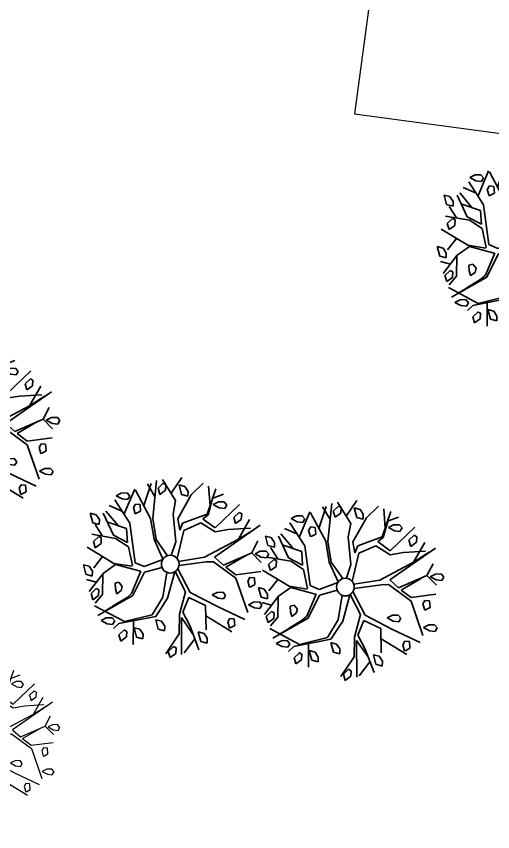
# Model space of a CAD drawing. Header units: millimetres. Extents: x -179928 to 528275, y -469666 to 511935.
# Drawn here: x 51827 to 59886, y 104230 to 118033 of the extents above; entities that cross this region are included whole.
import ezdxf

# ---------------------------------------------------------------- set-up
doc = ezdxf.new("R2010")
doc.units = ezdxf.units.MM
doc.layers.add('ad-Landscape', color=94, linetype='Continuous', lineweight=35)
doc.layers.add('ad-Parking', color=2, linetype='Continuous')

# ---------------------------------------------------------------- blocks, each defined once
blk = doc.blocks.new('zw$944D')
at = {"layer": 'ad-Parking', "ltscale": 5}
blk.add_lwpolyline([(0, 0), (6100, 0), (6100, 6100), (0, 6100)], close=True, dxfattribs=at)
blk = doc.blocks.new('zw$2786')
at = {"layer": 'ad-Parking', "ltscale": 5, "rotation": 352.3389705330779}
blk.add_blockref('zw$944D', (-122397, -231621), dxfattribs=at)
blk = doc.blocks.new("Plot's Boundary")
at = {"layer": 'ad-Parking', "ltscale": 5}
blk.add_blockref('zw$2786', (179944, 348002), dxfattribs=at)
blk = doc.blocks.new('QRFQ')
at = {"layer": 'ad-Landscape', "color": 30, "true_color": 0xf26722}
for p, q in [((260795.919, 1945731.729, 129.914), (260795.821, 1945731.709, 129.914)), ((260795.821, 1945731.709, 129.914), (260795.905, 1945731.63, 129.914)), ((260795.867, 1945731.367, 129.914), (260796.156, 1945731.735, 129.914)), ((260796.013, 1945731.704, 129.914), (260795.919, 1945731.729, 129.914)), ((260796.042, 1945731.642, 129.914), (260796.013, 1945731.704, 129.914)), ((260796.285, 1945731.184, 129.914), (260796.164, 1945731.715, 129.914)), ((260796.23, 1945731.426, 129.914), (260796.447, 1945731.753, 129.914)), ((260796.318, 1945731.174, 129.914), (260796.551, 1945731.776, 129.914)), ((260796.448, 1945731.531, 129.914), (260796.386, 1945731.761, 129.914)), ((260796.647, 1945731.702, 129.914), (260796.54, 1945731.643, 129.914)), ((260796.647, 1945731.702, 129.914), (260796.684, 1945731.667, 129.914)), ((260796.772, 1945731.364, 129.914), (260796.649, 1945731.77, 129.914)), ((260796.729, 1945731.504, 129.914), (260796.976, 1945731.714, 129.914)), ((260795.323, 1945731.538, 129.914), (260795.321, 1945731.371, 129.914)), ((260795.323, 1945731.538, 129.914), (260795.411, 1945731.487, 129.914)), ((260795.847, 1945731.432, 129.914), (260795.667, 1945731.577, 129.914)), ((260795.922, 1945731.201, 129.914), (260795.782, 1945731.644, 129.914)), ((260795.905, 1945731.63, 129.914), (260795.992, 1945731.594, 129.914)), ((260795.992, 1945731.594, 129.914), (260796.042, 1945731.642, 129.914)), ((260796.54, 1945731.643, 129.914), (260796.542, 1945731.535, 129.914)), ((260796.542, 1945731.535, 129.914), (260796.653, 1945731.578, 129.914)), ((260796.653, 1945731.578, 129.914), (260796.684, 1945731.667, 129.914)), ((260796.898, 1945731.604, 129.914), (260796.896, 1945731.437, 129.914)), ((260796.898, 1945731.604, 129.914), (260796.985, 1945731.553, 129.914)), ((260797.017, 1945731.459, 129.914), (260796.985, 1945731.553, 129.914)), ((260795.442, 1945731.392, 129.914), (260795.411, 1945731.487, 129.914)), ((260795.604, 1945731.078, 129.914), (260795.535, 1945731.48, 129.914)), ((260795.72, 1945731.211, 129.914), (260795.586, 1945731.503, 129.914)), ((260796.102, 1945731.485, 129.914), (260796.052, 1945731.437, 129.914)), ((260796.052, 1945731.437, 129.914), (260796.054, 1945731.328, 129.914)), ((260796.173, 1945731.458, 129.914), (260796.102, 1945731.485, 129.914)), ((260796.152, 1945731.348, 129.914), (260796.173, 1945731.458, 129.914)), ((260796.896, 1945731.437, 129.914), (260796.993, 1945731.38, 129.914)), ((260796.993, 1945731.38, 129.914), (260797.017, 1945731.459, 129.914)), ((260797.052, 1945731.389, 129.914), (260797.301, 1945731.525, 129.914)), ((260797.313, 1945731.133, 129.914), (260797.374, 1945731.456, 129.914)), ((260795.321, 1945731.371, 129.914), (260795.419, 1945731.314, 129.914)), ((260795.423, 1945731.108, 129.914), (260795.354, 1945731.33, 129.914)), ((260795.419, 1945731.314, 129.914), (260795.442, 1945731.392, 129.914)), ((260795.848, 1945731.124, 129.914), (260795.57, 1945731.312, 129.914)), ((260796.054, 1945731.328, 129.914), (260796.077, 1945731.33, 129.914)), ((260796.077, 1945731.33, 129.914), (260796.152, 1945731.348, 129.914)), ((260796.67, 1945731.155, 129.914), (260796.772, 1945731.364, 129.914)), ((260796.726, 1945731.056, 129.914), (260797.052, 1945731.389, 129.914)), ((260797.226, 1945731.006, 129.914), (260797.481, 1945731.38, 129.914)), ((260795.623, 1945731.013, 129.914), (260795.252, 1945731.188, 129.914)), ((260795.848, 1945731.124, 129.914), (260795.801, 1945730.896, 129.914)), ((260795.834, 1945730.529, 129.914), (260795.922, 1945731.201, 129.914)), ((260796.248, 1945730.828, 129.914), (260796.285, 1945731.184, 129.914)), ((260796.281, 1945730.818, 129.914), (260796.318, 1945731.174, 129.914)), ((260796.591, 1945730.693, 129.914), (260796.67, 1945731.155, 129.914)), ((260797.239, 1945730.989, 129.914), (260797.384, 1945731.234, 129.914)), ((260797.466, 1945731.152, 129.914), (260797.368, 1945731.132, 129.914)), ((260797.368, 1945731.132, 129.914), (260797.452, 1945731.053, 129.914)), ((260797.38, 1945731.238, 129.914), (260797.58, 1945731.256, 129.914)), ((260797.56, 1945731.128, 129.914), (260797.466, 1945731.152, 129.914)), ((260797.589, 1945731.065, 129.914), (260797.56, 1945731.128, 129.914)), ((260795.485, 1945730.612, 129.914), (260795.122, 1945730.996, 129.914)), ((260795.356, 1945731.119, 129.914), (260795.249, 1945731.06, 129.914)), ((260795.249, 1945731.06, 129.914), (260795.251, 1945730.952, 129.914)), ((260795.251, 1945730.952, 129.914), (260795.363, 1945730.994, 129.914)), ((260795.356, 1945731.119, 129.914), (260795.393, 1945731.084, 129.914)), ((260795.363, 1945730.994, 129.914), (260795.393, 1945731.084, 129.914)), ((260795.801, 1945730.896, 129.914), (260795.604, 1945731.078, 129.914)), ((260795.795, 1945730.82, 129.914), (260795.623, 1945731.013, 129.914)), ((260796.709, 1945730.865, 129.914), (260796.726, 1945731.056, 129.914)), ((260796.787, 1945730.966, 129.914), (260797.226, 1945731.006, 129.914)), ((260797.134, 1945730.949, 129.914), (260797.239, 1945730.989, 129.914)), ((260797.295, 1945730.745, 129.914), (260797.8, 1945731.019, 129.914)), ((260797.452, 1945731.053, 129.914), (260797.54, 1945731.017, 129.914)), ((260797.54, 1945731.017, 129.914), (260797.589, 1945731.065, 129.914)), ((260796.709, 1945730.865, 129.914), (260796.787, 1945730.966, 129.914)), ((260796.772, 1945730.842, 129.914), (260797.083, 1945730.889, 129.914)), ((260797.083, 1945730.889, 129.914), (260797.278, 1945730.679, 129.914)), ((260797.156, 1945730.919, 129.914), (260797.134, 1945730.949, 129.914)), ((260797.157, 1945730.918, 129.914), (260797.295, 1945730.745, 129.914)), ((260797.755, 1945730.89, 129.914), (260797.648, 1945730.832, 129.914)), ((260797.755, 1945730.89, 129.914), (260797.792, 1945730.855, 129.914)), ((260797.761, 1945730.766, 129.914), (260797.792, 1945730.855, 129.914)), ((260794.981, 1945730.726, 129.914), (260794.98, 1945730.558, 129.914)), ((260794.981, 1945730.726, 129.914), (260795.069, 1945730.675, 129.914)), ((260795.331, 1945730.775, 129.914), (260795.135, 1945730.628, 129.914)), ((260795.777, 1945730.496, 129.914), (260795.795, 1945730.82, 129.914)), ((260796.306, 1945730.466, 129.914), (260796.248, 1945730.828, 129.914)), ((260796.397, 1945730.5, 129.914), (260796.281, 1945730.818, 129.914)), ((260796.538, 1945730.411, 129.914), (260796.772, 1945730.842, 129.914)), ((260797.624, 1945730.454, 129.914), (260797.895, 1945730.725, 129.914)), ((260797.648, 1945730.832, 129.914), (260797.65, 1945730.723, 129.914)), ((260797.65, 1945730.723, 129.914), (260797.761, 1945730.766, 129.914)), ((260795.1, 1945730.58, 129.914), (260795.069, 1945730.675, 129.914)), ((260795.077, 1945730.502, 129.914), (260795.1, 1945730.58, 129.914)), ((260795.507, 1945730.585, 129.914), (260795.267, 1945730.497, 129.914)), ((260795.771, 1945730.486, 129.914), (260795.485, 1945730.612, 129.914)), ((260795.862, 1945730.379, 129.914), (260795.507, 1945730.585, 129.914)), ((260796.457, 1945730.489, 129.914), (260796.591, 1945730.693, 129.914)), ((260798.044, 1945730.585, 129.914), (260797.158, 1945730.269, 129.914)), ((260797.278, 1945730.679, 129.914), (260797.503, 1945730.656, 129.914)), ((260797.503, 1945730.656, 129.914), (260797.87, 1945730.58, 129.914)), ((260795.267, 1945730.497, 129.914), (260794.959, 1945730.261, 129.914)), ((260795.118, 1945730.383, 129.914), (260794.968, 1945730.47, 129.914)), ((260794.98, 1945730.558, 129.914), (260795.077, 1945730.502, 129.914)), ((260795.26, 1945730.495, 129.914), (260795.163, 1945730.156, 129.914)), ((260795.964, 1945730.427, 129.914), (260795.834, 1945730.529, 129.914)), ((260795.964, 1945730.427, 129.914), (260796.299, 1945730.459, 129.914)), ((260796.993, 1945730.311, 129.914), (260797.624, 1945730.454, 129.914)), ((260797.624, 1945730.454, 129.914), (260797.924, 1945730.547, 129.914)), ((260795.892, 1945730.363, 129.914), (260795.642, 1945730.044, 129.914)), ((260795.945, 1945730.332, 129.914), (260795.654, 1945730.005, 129.914)), ((260795.862, 1945730.38, 129.914), (260795.892, 1945730.363, 129.914)), ((260795.944, 1945730.331, 129.914), (260795.946, 1945730.331, 129.914)), ((260796.253, 1945730.333, 129.914), (260795.946, 1945730.331, 129.914)), ((260796.551, 1945730.359, 129.914), (260796.993, 1945730.311, 129.914)), ((260797.783, 1945730.174, 129.914), (260797.936, 1945730.34, 129.914)), ((260795.086, 1945730.28, 129.914), (260794.979, 1945730.222, 129.914)), ((260794.979, 1945730.222, 129.914), (260794.981, 1945730.113, 129.914)), ((260794.981, 1945730.113, 129.914), (260795.092, 1945730.156, 129.914)), ((260795.163, 1945730.156, 129.914), (260795.005, 1945730.047, 129.914)), ((260795.086, 1945730.28, 129.914), (260795.122, 1945730.245, 129.914)), ((260795.092, 1945730.156, 129.914), (260795.122, 1945730.245, 129.914)), ((260795.396, 1945730.189, 129.914), (260795.418, 1945730.284, 129.914)), ((260795.398, 1945730.105, 129.914), (260795.396, 1945730.189, 129.914)), ((260795.418, 1945730.284, 129.914), (260795.483, 1945730.282, 129.914)), ((260795.483, 1945730.282, 129.914), (260795.521, 1945730.2, 129.914)), ((260795.521, 1945730.2, 129.914), (260795.484, 1945730.138, 129.914)), ((260796.311, 1945730.231, 129.914), (260796.136, 1945729.845, 129.914)), ((260796.44, 1945730.205, 129.914), (260796.207, 1945729.804, 129.914)), ((260796.447, 1945730.207, 129.914), (260796.526, 1945729.833, 129.914)), ((260796.6, 1945729.8, 129.914), (260796.504, 1945730.241, 129.914)), ((260796.538, 1945730.288, 129.914), (260797.001, 1945730.227, 129.914)), ((260797.001, 1945730.227, 129.914), (260797.117, 1945730.199, 129.914)), ((260797.117, 1945730.199, 129.914), (260797.412, 1945729.827, 129.914)), ((260797.158, 1945730.269, 129.914), (260797.267, 1945730.099, 129.914)), ((260797.267, 1945730.099, 129.914), (260797.783, 1945730.174, 129.914)), ((260797.298, 1945730.054, 129.914), (260797.684, 1945730.159, 129.914)), ((260797.783, 1945730.174, 129.914), (260797.895, 1945729.975, 129.914)), ((260797.93, 1945730.162, 129.914), (260797.832, 1945730.142, 129.914)), ((260798.024, 1945730.138, 129.914), (260797.93, 1945730.162, 129.914)), ((260795.484, 1945730.138, 129.914), (260795.398, 1945730.105, 129.914)), ((260795.642, 1945730.044, 129.914), (260795.55, 1945729.998, 129.914)), ((260797.298, 1945730.054, 129.914), (260797.427, 1945729.886, 129.914)), ((260797.832, 1945730.142, 129.914), (260797.916, 1945730.063, 129.914)), ((260797.916, 1945730.063, 129.914), (260798.004, 1945730.028, 129.914)), ((260798.004, 1945730.028, 129.914), (260798.053, 1945730.076, 129.914)), ((260798.053, 1945730.076, 129.914), (260798.024, 1945730.138, 129.914)), ((260795.399, 1945729.617, 129.914), (260794.982, 1945730.007, 129.914)), ((260795.654, 1945730.005, 129.914), (260794.991, 1945729.834, 129.914)), ((260795.289, 1945729.92, 129.914), (260795.127, 1945729.874, 129.914)), ((260795.55, 1945729.998, 129.914), (260795.283, 1945729.921, 129.914)), ((260797.427, 1945729.886, 129.914), (260797.848, 1945729.829, 129.914)), ((260795.12, 1945729.757, 129.914), (260795.022, 1945729.737, 129.914)), ((260795.214, 1945729.733, 129.914), (260795.12, 1945729.757, 129.914)), ((260796.136, 1945729.845, 129.914), (260795.883, 1945729.604, 129.914)), ((260796.207, 1945729.804, 129.914), (260795.934, 1945729.561, 129.914)), ((260796.526, 1945729.833, 129.914), (260796.329, 1945729.492, 129.914)), ((260796.6, 1945729.8, 129.914), (260796.983, 1945729.447, 129.914)), ((260797.412, 1945729.827, 129.914), (260797.453, 1945729.214, 129.914)), ((260797.642, 1945729.778, 129.914), (260797.593, 1945729.73, 129.914)), ((260797.714, 1945729.752, 129.914), (260797.642, 1945729.778, 129.914)), ((260797.693, 1945729.641, 129.914), (260797.714, 1945729.752, 129.914)), ((260795.022, 1945729.737, 129.914), (260795.106, 1945729.658, 129.914)), ((260795.106, 1945729.658, 129.914), (260795.193, 1945729.622, 129.914)), ((260795.299, 1945729.608, 129.914), (260795.19, 1945729.551, 129.914)), ((260795.193, 1945729.622, 129.914), (260795.243, 1945729.67, 129.914)), ((260795.243, 1945729.67, 129.914), (260795.214, 1945729.733, 129.914)), ((260795.934, 1945729.561, 129.914), (260795.299, 1945729.608, 129.914)), ((260795.883, 1945729.604, 129.914), (260795.399, 1945729.617, 129.914)), ((260796.556, 1945729.722, 129.914), (260796.394, 1945729.508, 129.914)), ((260796.556, 1945729.722, 129.914), (260796.796, 1945729.516, 129.914)), ((260797.045, 1945729.681, 129.914), (260796.947, 1945729.661, 129.914)), ((260796.947, 1945729.661, 129.914), (260797.031, 1945729.582, 129.914)), ((260797.139, 1945729.657, 129.914), (260797.045, 1945729.681, 129.914)), ((260797.168, 1945729.594, 129.914), (260797.139, 1945729.657, 129.914)), ((260797.593, 1945729.73, 129.914), (260797.595, 1945729.622, 129.914)), ((260797.595, 1945729.622, 129.914), (260797.618, 1945729.624, 129.914)), ((260797.618, 1945729.624, 129.914), (260797.693, 1945729.641, 129.914)), ((260795.345, 1945729.473, 129.914), (260795.25, 1945729.421, 129.914)), ((260795.393, 1945729.445, 129.914), (260795.351, 1945729.484, 129.914)), ((260795.549, 1945729.583, 129.914), (260795.442, 1945729.204, 129.914)), ((260795.53, 1945729.472, 129.914), (260795.528, 1945729.305, 129.914)), ((260795.53, 1945729.472, 129.914), (260795.618, 1945729.422, 129.914)), ((260795.919, 1945729.507, 129.914), (260795.917, 1945729.34, 129.914)), ((260795.919, 1945729.507, 129.914), (260796.006, 1945729.457, 129.914)), ((260796.329, 1945729.492, 129.914), (260796.237, 1945729.171, 129.914)), ((260796.394, 1945729.508, 129.914), (260796.451, 1945729.247, 129.914)), ((260796.796, 1945729.516, 129.914), (260796.697, 1945729.118, 129.914)), ((260797.031, 1945729.582, 129.914), (260797.118, 1945729.546, 129.914)), ((260797.118, 1945729.546, 129.914), (260797.168, 1945729.594, 129.914)), ((260795.25, 1945729.421, 129.914), (260795.252, 1945729.313, 129.914)), ((260795.252, 1945729.313, 129.914), (260795.363, 1945729.355, 129.914)), ((260795.363, 1945729.355, 129.914), (260795.393, 1945729.445, 129.914)), ((260795.649, 1945729.327, 129.914), (260795.618, 1945729.422, 129.914)), ((260795.917, 1945729.34, 129.914), (260796.014, 1945729.284, 129.914)), ((260796.037, 1945729.362, 129.914), (260796.006, 1945729.457, 129.914)), ((260796.014, 1945729.284, 129.914), (260796.037, 1945729.362, 129.914)), ((260796.348, 1945729.428, 129.914), (260796.187, 1945728.825, 129.914)), ((260796.348, 1945729.428, 129.914), (260796.463, 1945729.107, 129.914)), ((260796.754, 1945729.345, 129.914), (260797.106, 1945728.974, 129.914)), ((260796.983, 1945729.447, 129.914), (260797.375, 1945729.112, 129.914)), ((260797.595, 1945729.361, 129.914), (260797.497, 1945729.341, 129.914)), ((260797.497, 1945729.341, 129.914), (260797.581, 1945729.262, 129.914)), ((260797.689, 1945729.337, 129.914), (260797.595, 1945729.361, 129.914)), ((260797.718, 1945729.275, 129.914), (260797.689, 1945729.337, 129.914)), ((260795.528, 1945729.305, 129.914), (260795.625, 1945729.249, 129.914)), ((260795.625, 1945729.249, 129.914), (260795.649, 1945729.327, 129.914)), ((260796.451, 1945729.247, 129.914), (260796.489, 1945728.824, 129.914)), ((260797.134, 1945729.2, 129.914), (260797.084, 1945729.152, 129.914)), ((260797.205, 1945729.174, 129.914), (260797.134, 1945729.2, 129.914)), ((260797.581, 1945729.262, 129.914), (260797.668, 1945729.227, 129.914)), ((260797.668, 1945729.227, 129.914), (260797.718, 1945729.275, 129.914)), ((260796.237, 1945729.171, 129.914), (260795.932, 1945728.906, 129.914)), ((260796.559, 1945729.12, 129.914), (260796.557, 1945728.953, 129.914)), ((260796.559, 1945729.12, 129.914), (260796.647, 1945729.069, 129.914)), ((260796.678, 1945728.974, 129.914), (260796.647, 1945729.069, 129.914)), ((260797.084, 1945729.152, 129.914), (260797.086, 1945729.044, 129.914)), ((260797.109, 1945729.046, 129.914), (260797.184, 1945729.064, 129.914)), ((260797.184, 1945729.064, 129.914), (260797.205, 1945729.174, 129.914)), ((260796.09, 1945728.992, 129.914), (260795.983, 1945728.934, 129.914)), ((260795.983, 1945728.934, 129.914), (260795.985, 1945728.825, 129.914)), ((260796.09, 1945728.992, 129.914), (260796.127, 1945728.957, 129.914)), ((260796.097, 1945728.868, 129.914), (260796.127, 1945728.957, 129.914)), ((260796.471, 1945729.021, 129.914), (260796.233, 1945728.839, 129.914)), ((260796.557, 1945728.953, 129.914), (260796.654, 1945728.896, 129.914)), ((260796.654, 1945728.896, 129.914), (260796.678, 1945728.974, 129.914)), ((260797.086, 1945729.044, 129.914), (260797.109, 1945729.046, 129.914)), ((260795.985, 1945728.825, 129.914), (260796.097, 1945728.868, 129.914))]:
    blk.add_line(p, q, dxfattribs=at)
blk.add_circle((260796.402, 1945730.35, 129.914), 0.15, dxfattribs=at)
blk = doc.blocks.new('ERFWEF')
at = {"color": 219, "linetype": 'Continuous', "true_color": 0x642165}
for p, q in [((260795.741, 1945739.867), (260795.655, 1945739.85)), ((260795.655, 1945739.85), (260795.728, 1945739.781)), ((260795.695, 1945739.551), (260795.948, 1945739.873)), ((260795.823, 1945739.846), (260795.741, 1945739.867)), ((260795.848, 1945739.791), (260795.823, 1945739.846)), ((260796.061, 1945739.39), (260795.955, 1945739.855)), ((260796.013, 1945739.602), (260796.202, 1945739.889)), ((260796.09, 1945739.382), (260796.294, 1945739.908)), ((260796.204, 1945739.695), (260796.149, 1945739.895)), ((260796.378, 1945739.844), (260796.284, 1945739.793)), ((260796.378, 1945739.844), (260796.41, 1945739.814)), ((260796.487, 1945739.548), (260796.379, 1945739.903)), ((260796.45, 1945739.671), (260796.665, 1945739.854)), ((260795.22, 1945739.7), (260795.218, 1945739.554)), ((260795.22, 1945739.7), (260795.296, 1945739.656)), ((260795.678, 1945739.608), (260795.52, 1945739.734)), ((260795.743, 1945739.406), (260795.621, 1945739.793)), ((260795.728, 1945739.781), (260795.805, 1945739.749)), ((260795.805, 1945739.749), (260795.848, 1945739.791)), ((260796.284, 1945739.793), (260796.286, 1945739.698)), ((260796.286, 1945739.698), (260796.383, 1945739.735)), ((260796.383, 1945739.735), (260796.41, 1945739.814)), ((260796.597, 1945739.758), (260796.596, 1945739.612)), ((260796.597, 1945739.758), (260796.674, 1945739.714)), ((260796.701, 1945739.631), (260796.674, 1945739.714)), ((260796.731, 1945739.57), (260796.95, 1945739.689)), ((260795.218, 1945739.554), (260795.303, 1945739.505)), ((260795.324, 1945739.573), (260795.296, 1945739.656)), ((260795.303, 1945739.505), (260795.324, 1945739.573)), ((260795.465, 1945739.298), (260795.405, 1945739.649)), ((260795.567, 1945739.414), (260795.45, 1945739.67)), ((260795.901, 1945739.654), (260795.857, 1945739.612)), ((260795.857, 1945739.612), (260795.859, 1945739.517)), ((260795.963, 1945739.631), (260795.901, 1945739.654)), ((260795.945, 1945739.534), (260795.963, 1945739.631)), ((260796.398, 1945739.366), (260796.487, 1945739.548)), ((260796.447, 1945739.279), (260796.731, 1945739.57)), ((260796.596, 1945739.612), (260796.68, 1945739.563)), ((260796.68, 1945739.563), (260796.701, 1945739.631)), ((260796.884, 1945739.235), (260797.107, 1945739.562)), ((260796.96, 1945739.347), (260797.014, 1945739.629)), ((260795.307, 1945739.324), (260795.246, 1945739.519)), ((260795.679, 1945739.339), (260795.436, 1945739.503)), ((260795.667, 1945738.818), (260795.743, 1945739.406)), ((260795.859, 1945739.517), (260795.879, 1945739.519)), ((260795.879, 1945739.519), (260795.945, 1945739.534)), ((260796.895, 1945739.22), (260797.022, 1945739.435)), ((260797.019, 1945739.438), (260797.193, 1945739.454)), ((260795.249, 1945739.334), (260795.155, 1945739.283)), ((260795.155, 1945739.283), (260795.157, 1945739.188)), ((260795.482, 1945739.241), (260795.158, 1945739.395)), ((260795.249, 1945739.334), (260795.281, 1945739.303)), ((260795.254, 1945739.225), (260795.281, 1945739.303)), ((260795.638, 1945739.139), (260795.465, 1945739.298)), ((260795.679, 1945739.339), (260795.638, 1945739.139)), ((260796.028, 1945739.079), (260796.061, 1945739.39)), ((260796.057, 1945739.07), (260796.09, 1945739.382)), ((260796.328, 1945738.961), (260796.398, 1945739.366)), ((260796.432, 1945739.111), (260796.447, 1945739.279)), ((260797.094, 1945739.363), (260797.008, 1945739.345)), ((260797.008, 1945739.345), (260797.082, 1945739.276)), ((260797.082, 1945739.276), (260797.158, 1945739.245)), ((260797.177, 1945739.341), (260797.094, 1945739.363)), ((260797.158, 1945739.245), (260797.202, 1945739.287)), ((260797.202, 1945739.287), (260797.177, 1945739.341)), ((260795.361, 1945738.89), (260795.044, 1945739.227)), ((260795.157, 1945739.188), (260795.254, 1945739.225)), ((260795.632, 1945739.072), (260795.482, 1945739.241)), ((260796.432, 1945739.111), (260796.5, 1945739.201)), ((260796.487, 1945739.091), (260796.759, 1945739.133)), ((260796.5, 1945739.201), (260796.884, 1945739.235)), ((260796.759, 1945739.133), (260796.93, 1945738.949)), ((260796.803, 1945739.185), (260796.895, 1945739.22)), ((260796.822, 1945739.159), (260796.803, 1945739.185)), ((260796.824, 1945739.158), (260796.945, 1945739.007)), ((260796.945, 1945739.007), (260797.386, 1945739.246)), ((260797.347, 1945739.134), (260797.253, 1945739.083)), ((260797.347, 1945739.134), (260797.379, 1945739.103)), ((260794.921, 1945738.99), (260794.919, 1945738.843)), ((260794.921, 1945738.99), (260794.997, 1945738.945)), ((260795.226, 1945739.033), (260795.055, 1945738.904)), ((260795.616, 1945738.789), (260795.632, 1945739.072)), ((260796.08, 1945738.763), (260796.028, 1945739.079)), ((260796.159, 1945738.792), (260796.057, 1945739.07)), ((260796.283, 1945738.715), (260796.487, 1945739.091)), ((260797.253, 1945739.083), (260797.255, 1945738.988)), ((260797.255, 1945738.988), (260797.352, 1945739.025)), ((260797.352, 1945739.025), (260797.379, 1945739.103)), ((260795.025, 1945738.862), (260794.997, 1945738.945)), ((260795.004, 1945738.794), (260795.025, 1945738.862)), ((260795.381, 1945738.867), (260795.171, 1945738.79)), ((260795.611, 1945738.78), (260795.361, 1945738.89)), ((260795.691, 1945738.687), (260795.381, 1945738.867)), ((260796.212, 1945738.783), (260796.328, 1945738.961)), ((260797.6, 1945738.867), (260796.824, 1945738.591)), ((260796.93, 1945738.949), (260797.126, 1945738.929)), ((260797.126, 1945738.929), (260797.447, 1945738.863)), ((260797.232, 1945738.752), (260797.469, 1945738.989)), ((260795.171, 1945738.79), (260794.902, 1945738.583)), ((260795.04, 1945738.69), (260794.909, 1945738.766)), ((260794.919, 1945738.843), (260795.004, 1945738.794)), ((260795.165, 1945738.788), (260795.08, 1945738.491)), ((260795.78, 1945738.729), (260795.667, 1945738.818)), ((260795.78, 1945738.729), (260796.074, 1945738.757)), ((260796.68, 1945738.628), (260797.232, 1945738.752)), ((260797.232, 1945738.752), (260797.495, 1945738.834)), ((260795.012, 1945738.6), (260794.919, 1945738.549)), ((260795.012, 1945738.6), (260795.044, 1945738.57)), ((260795.284, 1945738.521), (260795.302, 1945738.604)), ((260795.302, 1945738.604), (260795.36, 1945738.602)), ((260795.36, 1945738.602), (260795.392, 1945738.531)), ((260795.717, 1945738.672), (260795.498, 1945738.394)), ((260795.763, 1945738.646), (260795.509, 1945738.36)), ((260795.691, 1945738.688), (260795.717, 1945738.672)), ((260795.763, 1945738.645), (260795.764, 1945738.644)), ((260796.033, 1945738.646), (260795.764, 1945738.644)), ((260796.282, 1945738.608), (260796.687, 1945738.554)), ((260796.294, 1945738.669), (260796.68, 1945738.628)), ((260796.824, 1945738.591), (260796.92, 1945738.442)), ((260797.371, 1945738.507), (260797.505, 1945738.652)), ((260794.919, 1945738.549), (260794.92, 1945738.454)), ((260794.92, 1945738.454), (260795.018, 1945738.492)), ((260795.08, 1945738.491), (260794.942, 1945738.396)), ((260795.018, 1945738.492), (260795.044, 1945738.57)), ((260795.285, 1945738.447), (260795.284, 1945738.521)), ((260795.361, 1945738.476), (260795.285, 1945738.447)), ((260795.392, 1945738.531), (260795.361, 1945738.476)), ((260796.084, 1945738.557), (260795.931, 1945738.22)), ((260796.197, 1945738.535), (260795.993, 1945738.184)), ((260796.203, 1945738.537), (260796.272, 1945738.209)), ((260796.336, 1945738.18), (260796.252, 1945738.566)), ((260796.687, 1945738.554), (260796.789, 1945738.53)), ((260796.789, 1945738.53), (260797.047, 1945738.204)), ((260796.92, 1945738.442), (260797.371, 1945738.507)), ((260796.947, 1945738.403), (260797.284, 1945738.495)), ((260797.371, 1945738.507), (260797.469, 1945738.334)), ((260797.5, 1945738.497), (260797.414, 1945738.48)), ((260797.414, 1945738.48), (260797.488, 1945738.411)), ((260797.582, 1945738.476), (260797.5, 1945738.497)), ((260797.607, 1945738.421), (260797.582, 1945738.476)), ((260795.286, 1945738.021), (260794.921, 1945738.361)), ((260795.509, 1945738.36), (260794.929, 1945738.21)), ((260795.418, 1945738.354), (260795.185, 1945738.286)), ((260795.498, 1945738.394), (260795.418, 1945738.354)), ((260796.947, 1945738.403), (260797.06, 1945738.255)), ((260797.488, 1945738.411), (260797.564, 1945738.379)), ((260797.564, 1945738.379), (260797.607, 1945738.421)), ((260795.19, 1945738.286), (260795.048, 1945738.245)), ((260795.931, 1945738.22), (260795.709, 1945738.009)), ((260795.993, 1945738.184), (260795.754, 1945737.971)), ((260796.272, 1945738.209), (260796.099, 1945737.911)), ((260796.336, 1945738.18), (260796.672, 1945737.872)), ((260797.047, 1945738.204), (260797.083, 1945737.668)), ((260797.06, 1945738.255), (260797.428, 1945738.205)), ((260795.042, 1945738.142), (260794.956, 1945738.125)), ((260794.956, 1945738.125), (260795.03, 1945738.056)), ((260795.03, 1945738.056), (260795.106, 1945738.025)), ((260795.124, 1945738.121), (260795.042, 1945738.142)), ((260795.106, 1945738.025), (260795.149, 1945738.067)), ((260795.149, 1945738.067), (260795.124, 1945738.121)), ((260796.298, 1945738.112), (260796.157, 1945737.925)), ((260796.298, 1945738.112), (260796.508, 1945737.932)), ((260796.726, 1945738.076), (260796.64, 1945738.059)), ((260796.64, 1945738.059), (260796.713, 1945737.989)), ((260796.808, 1945738.055), (260796.726, 1945738.076)), ((260796.833, 1945738), (260796.808, 1945738.055)), ((260797.248, 1945738.161), (260797.205, 1945738.119)), ((260797.205, 1945738.119), (260797.207, 1945738.024)), ((260797.207, 1945738.024), (260797.227, 1945738.026)), ((260797.227, 1945738.026), (260797.292, 1945738.042)), ((260797.311, 1945738.138), (260797.248, 1945738.161)), ((260797.292, 1945738.042), (260797.311, 1945738.138)), ((260795.199, 1945738.013), (260795.103, 1945737.963)), ((260795.239, 1945737.894), (260795.155, 1945737.849)), ((260795.754, 1945737.971), (260795.199, 1945738.013)), ((260795.281, 1945737.87), (260795.244, 1945737.904)), ((260795.709, 1945738.009), (260795.286, 1945738.021)), ((260795.418, 1945737.991), (260795.324, 1945737.659)), ((260795.401, 1945737.894), (260795.399, 1945737.747)), ((260795.401, 1945737.894), (260795.477, 1945737.849)), ((260795.741, 1945737.924), (260795.739, 1945737.778)), ((260795.741, 1945737.924), (260795.817, 1945737.88)), ((260796.099, 1945737.911), (260796.019, 1945737.63)), ((260796.157, 1945737.925), (260796.206, 1945737.697)), ((260796.508, 1945737.932), (260796.422, 1945737.584)), ((260796.713, 1945737.989), (260796.79, 1945737.958)), ((260796.79, 1945737.958), (260796.833, 1945738)), ((260795.155, 1945737.849), (260795.157, 1945737.754)), ((260795.157, 1945737.754), (260795.254, 1945737.791)), ((260795.254, 1945737.791), (260795.281, 1945737.87)), ((260795.399, 1945737.747), (260795.484, 1945737.698)), ((260795.505, 1945737.766), (260795.477, 1945737.849)), ((260795.484, 1945737.698), (260795.505, 1945737.766)), ((260795.739, 1945737.778), (260795.824, 1945737.729)), ((260795.844, 1945737.797), (260795.817, 1945737.88)), ((260795.824, 1945737.729), (260795.844, 1945737.797)), ((260796.116, 1945737.855), (260795.975, 1945737.328)), ((260796.116, 1945737.855), (260796.217, 1945737.574)), ((260796.471, 1945737.782), (260796.779, 1945737.458)), ((260796.672, 1945737.872), (260797.014, 1945737.579)), ((260797.207, 1945737.796), (260797.121, 1945737.779)), ((260797.121, 1945737.779), (260797.194, 1945737.71)), ((260797.289, 1945737.775), (260797.207, 1945737.796)), ((260797.314, 1945737.721), (260797.289, 1945737.775)), ((260796.019, 1945737.63), (260795.752, 1945737.399)), ((260796.206, 1945737.697), (260796.239, 1945737.326)), ((260796.803, 1945737.656), (260796.76, 1945737.614)), ((260796.76, 1945737.614), (260796.762, 1945737.519)), ((260796.866, 1945737.633), (260796.803, 1945737.656)), ((260796.847, 1945737.536), (260796.866, 1945737.633)), ((260797.194, 1945737.71), (260797.271, 1945737.679)), ((260797.271, 1945737.679), (260797.314, 1945737.721)), ((260795.891, 1945737.474), (260795.797, 1945737.422)), ((260795.891, 1945737.474), (260795.923, 1945737.443)), ((260796.224, 1945737.499), (260796.015, 1945737.339)), ((260796.301, 1945737.586), (260796.299, 1945737.439)), ((260796.301, 1945737.586), (260796.377, 1945737.541)), ((260796.405, 1945737.458), (260796.377, 1945737.541)), ((260796.762, 1945737.519), (260796.782, 1945737.521)), ((260796.782, 1945737.521), (260796.847, 1945737.536)), ((260795.797, 1945737.422), (260795.799, 1945737.328)), ((260795.799, 1945737.328), (260795.896, 1945737.365)), ((260795.896, 1945737.365), (260795.923, 1945737.443)), ((260796.299, 1945737.439), (260796.384, 1945737.39)), ((260796.384, 1945737.39), (260796.405, 1945737.458))]:
    blk.add_line(p, q, dxfattribs=at)
blk.add_circle((260796.163, 1945738.661), 0.131, dxfattribs=at)
blk = doc.blocks.new('zw$E387')
at = {"color": 6, "xscale": 999.9541051248865, "yscale": 999.9541051248865, "zscale": 999.9541051248865, "rotation": 15.20137085992778}
for name, p in [('QRFQ', (258571726, -1945830234, 1363940)), ('QRFQ', (258562209, -1945833357, 1363593)), ('QRFQ', (258565740, -1945835619, 1362886)), ('QRFQ', (258568703, -1945836006, 1362915)), ('ERFWEF', (258564827, -1945846486, 997089))]:
    blk.add_blockref(name, p, dxfattribs=at)

msp = doc.modelspace()

# ---------------------------------------------------------------- block references
at = {"ltscale": 5}
msp.add_blockref("Plot's Boundary", (0, 0), dxfattribs=at)

# ---------------------------------------------------------------- next in the draw order: block references
msp.add_blockref('zw$E387', (0, 0), dxfattribs=at)

doc.saveas('drawing.dxf')
